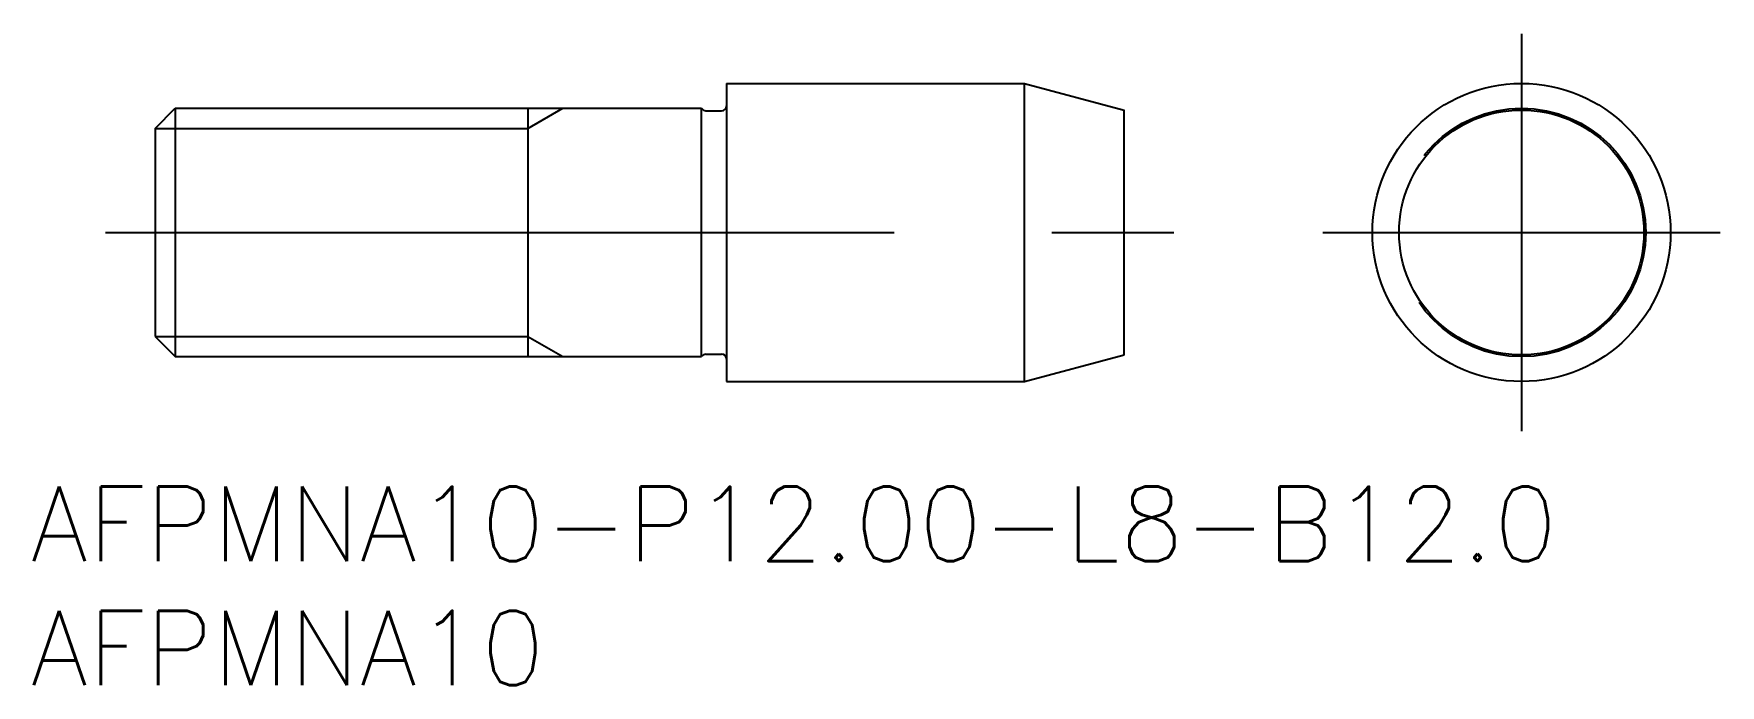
# Model space of a CAD drawing. Extents: x -59.9 to 8, y -18.2 to 8.
import ezdxf

# ---------------------------------------------------------------- set-up
doc = ezdxf.new("R2010")
doc.units = 0
doc.linetypes.add('CENTER', pattern=[50.8, 31.75, -6.35, 6.35, -6.35])
doc.linetypes.add('DASHED', pattern=[19.05, 12.7, -6.35])
doc.layers.get('0').update_dxf_attribs({"linetype": 'CONTINUOUS'})
doc.layers.add('CENTER', color=1, linetype='CONTINUOUS')
doc.styles.get("Standard").update_dxf_attribs({"font": 'txt.shx', "height": 3, "bigfont": 'bigfont.shx'})

msp = doc.modelspace()

# ---------------------------------------------------------------- linework, layer by layer
at = {"color": 7, "linetype": 'CONTINUOUS'}
for p, q in [((-32, 6), (-20, 6)), ((-32, 6), (-32, -6)), ((-20, -6), (-20, 6)), ((-20, 6), (-16, 4.928)), ((-55, 4.188), (-54.188, 5)), ((-54.188, 5), (-33, 5)), ((-54.188, 5), (-54.188, -5)), ((-40, 5), (-40, -5)), ((-33, -5), (-33, 5)), ((-32.827, 4.9), (-32.2, 4.9)), ((-16, -4.928), (-16, 4.928)), ((-55, 4.188), (-55, -4.188)), ((-55, -4.188), (-54.188, -5)), ((-54.188, -5), (-33, -5)), ((-32.827, -4.9), (-32.2, -4.9)), ((-20, -6), (-16, -4.928)), ((-32, -6), (-20, -6))]:
    msp.add_line(p, q, dxfattribs=at)
at = {"color": 3, "linetype": 'CONTINUOUS'}
for p, q in [((-40, 4.188), (-38.594, 5)), ((-55, 4.188), (-40, 4.188)), ((-55, -4.188), (-40, -4.188)), ((-40, -4.188), (-38.594, -5))]:
    msp.add_line(p, q, dxfattribs=at)
at = {"color": 7, "linetype": 'CONTINUOUS'}
for radius in [6, 4.928]:
    msp.add_circle((0, 0), radius, dxfattribs=at)
at = {"color": 3, "linetype": 'DASHED'}
msp.add_circle((0, 0), 5, dxfattribs=at)
at = {"color": 7, "linetype": 'CONTINUOUS'}
for centre, start, end in [((-32.827, 5.1), 210, 270), ((-32.2, 5.1), 270, 0), ((-32.827, -5.1), 90, 150), ((-32.2, -5.1), 0, 90)]:
    msp.add_arc(centre, 0.2, start, end, dxfattribs=at)
at = {"layer": 'CENTER', "color": 1, "linetype": 'CENTER'}
for p, q in [((0, 8), (0, -8)), ((-57, 0), (-14, 0)), ((-8, 0), (8, 0))]:
    msp.add_line(p, q, dxfattribs=at)

# ---------------------------------------------------------------- texts
at = {"color": 7, "linetype": 'CONTINUOUS'}
for s, p in [('AFPMNA10-P12.00-L8-B12.0', (-60.014, -13.229)), ('AFPMNA10', (-60.014, -18.229))]:
    msp.add_text(s, height=3, dxfattribs=at).set_placement(p)

doc.saveas('drawing.dxf')
